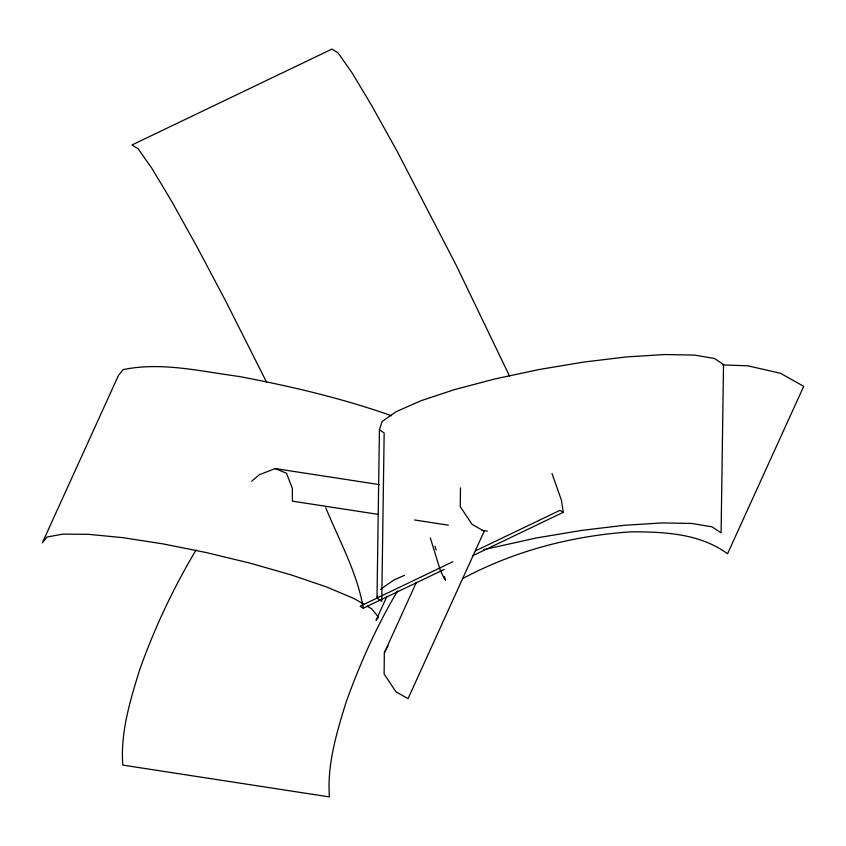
<?xml version="1.0" encoding="UTF-8"?>
<svg xmlns="http://www.w3.org/2000/svg" width="846" height="846" viewBox="0 0 846 846"><rect width="100%" height="100%" fill="white"/><g stroke="black" fill="none" stroke-linecap="round" stroke-linejoin="round"><path stroke-width="1.27" d="M416.454 582.196L384.359 652.752L384.116 674.029L395.97 691.817L408.047 698.637L484.187 531.225L472.11 524.404L460.256 506.617L460.478 487.846M379.42 429.821L384.169 432.962L381.747 601.347L377.009 598.207L379.42 429.821L382.054 421.562L396.235 411.642L420.991 400.729L454.63 389.572L494.878 378.945L538.987 369.543L583.941 362.035L626.685 356.917L664.3 354.537L694.228 355.066L714.426 358.461L723.52 364.489L721.099 532.874L712.015 526.846L691.806 523.452L661.879 522.923L624.263 525.303L581.519 530.421L536.565 537.929L483.658 549.657M377.009 598.207L377.76 595.848M386.929 596.335L376.047 620.255L378.479 617.199L371.69 608.824L367.238 606.233M384.359 652.752L388.071 645.752M196.018 550.09C173.25 588.224 154.268 628.504 139.463 670.381C130.02 701.048 120.333 732.615 122.807 765.101L329.432 796.911C326.958 764.435 336.655 732.869 346.088 702.201C359.941 663.687 376.618 626.156 397.578 590.952M251.6 481.289L259.352 474.701L275.225 468.578L379.188 484.589M380.647 589.239L393.813 580.028L404.42 575.354M462.804 578.516C514.611 550.757 572.647 535.698 631.169 531.827C664.322 531.817 699.79 533.424 727.56 553.77L803.7 386.358L780.541 373.276L747.674 365.789L722.939 364.943M452.896 561.691L360.058 606.201L363.262 608.211L444.203 569.411M475.505 550.841L560.01 510.328L563.214 512.338L472.766 555.706M378.183 514.368L292.42 501.16L292.356 488.364L286.477 473.242L275.225 468.578M414.572 519.973L448.359 525.176M482.146 530.379L487.349 531.182M391.465 415.714C341.921 398.223 290.612 386.231 239.048 376.459C200.872 371.436 161.491 361.623 123.104 369.628L118.44 375.476L42.3 542.889L46.964 537.041L62.763 534.122L88.619 534.334L122.776 537.654L162.908 543.872L206.265 552.554L249.919 563.108L290.865 574.815L326.334 586.881L353.903 598.471L363.907 604.298M266.649 382.329L225.967 301.567L197.224 247.265L171.918 201.771L151.772 168.195L138.162 148.822L132.008 144.962L331.949 49.089L338.104 52.938L351.725 72.312L371.87 105.887L397.176 151.381L456.131 265.105L509.493 375.973M444.679 579.415L440.354 570.426L430.307 537.908M325.763 507.716C339.267 540.689 357.34 572.837 363.262 608.211M551.994 473.496L561.49 500.398L563.214 512.338M434.96 546.199L436.134 549.985M444.351 576.475L445.525 580.261"/></g></svg>
